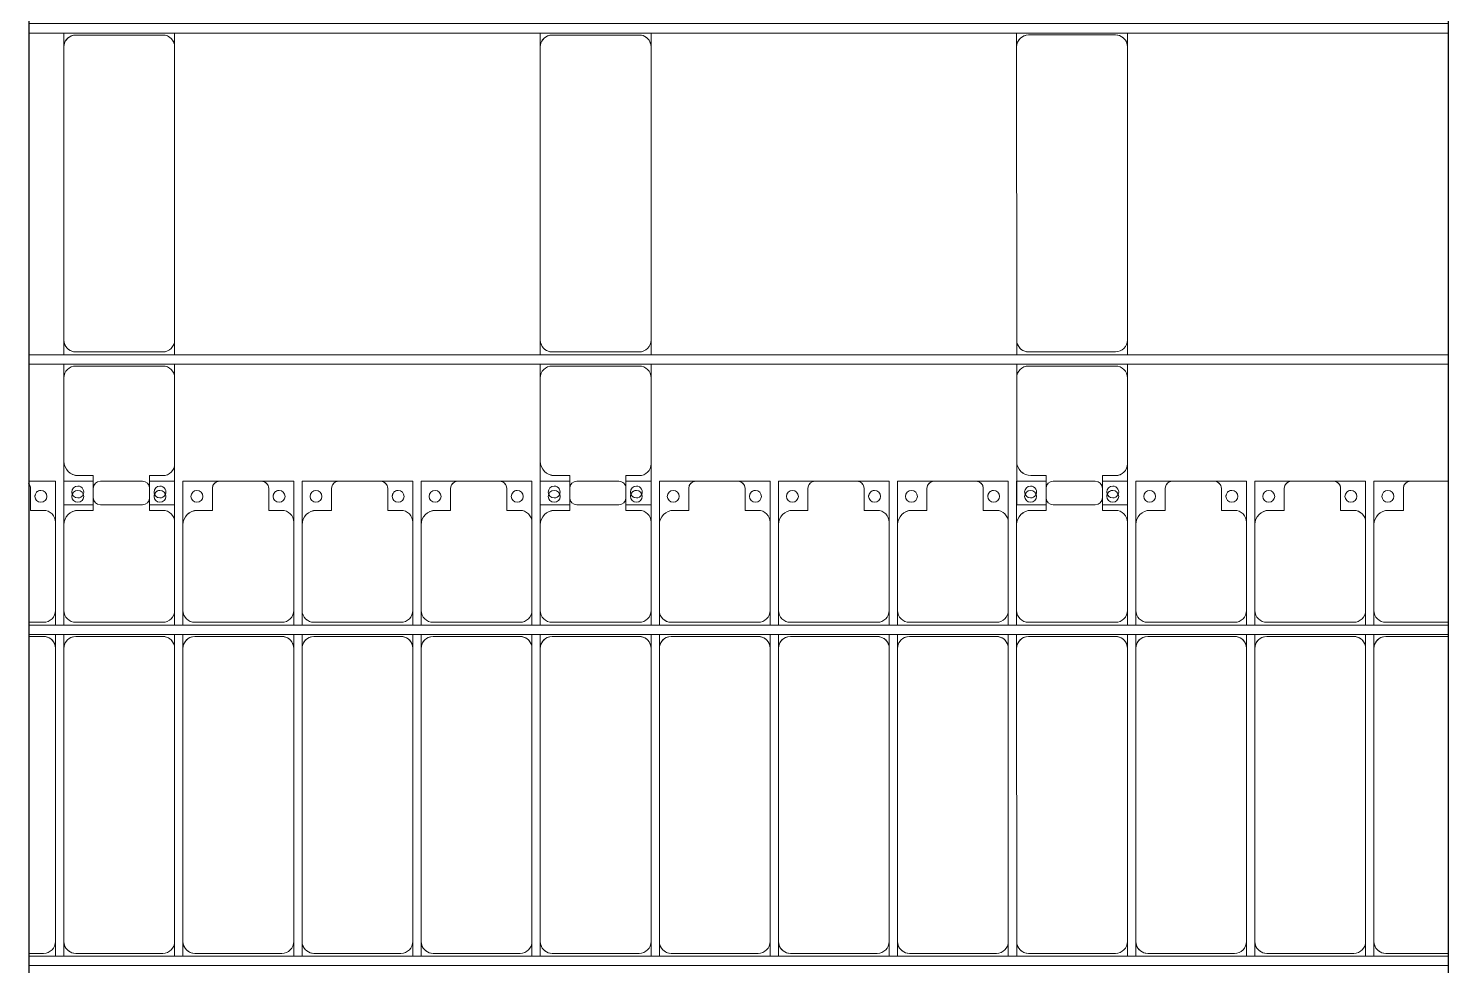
# Model space of a CAD drawing. Header units: millimetres. Extents: x -496478 to -186190, y -204059 to -87354.
# Drawn here: x -311122 to -305160, y -170127 to -166192 of the extents above; entities that cross this region are included whole.
import ezdxf

# ---------------------------------------------------------------- set-up
doc = ezdxf.new("R2010")
doc.units = ezdxf.units.MM
for name, color, linetype, lineweight in [('A-DETL-MBND', 5, 'Continuous', 9), ('A-GENM', 13, 'Continuous', 9), ('S-BEAM', 12, 'Continuous', 9)]:
    doc.layers.add(name, color=color, linetype=linetype, lineweight=lineweight)

# ---------------------------------------------------------------- blocks, each defined once
blk = doc.blocks.new('Dải phao đi lại kèm đỡ invester - DẢI PHAO ĐI LẠI-18893-BỐ TRÍ KHUNG KẾT CẤU BÈ PIN 01')
at = {"layer": 'A-DETL-MBND', "color": 8}
for p, q in [((127611.5, 1312.2), (127723.4, 1312.2)), ((127723.4, 1312.2), (127611.5, 1312.2)), ((127723.4, 1312.2), (127723.4, 1139.7)), ((127758.4, 1312.2), (127881.8, 1312.2)), ((127758.4, 1129.7), (127758.4, 1312.2)), ((128088.2, 1312.2), (127911.8, 1312.2)), ((128118.2, 1312.2), (128223.4, 1312.2)), ((128223.4, 1312.2), (128223.4, 1139.7)), ((128258.4, 1312.2), (128411.8, 1312.2)), ((128258.4, 1129.7), (128258.4, 1312.2)), ((128411.8, 1312.2), (128258.4, 1312.2)), ((128588.2, 1312.2), (128411.8, 1312.2)), ((128588.2, 1312.2), (128723.4, 1312.2)), ((128723.4, 1312.2), (128588.2, 1312.2)), ((128723.4, 1312.2), (128723.4, 1139.7)), ((128758.4, 1312.2), (128911.8, 1312.2)), ((128758.4, 1129.7), (128758.4, 1312.2)), ((128911.8, 1312.2), (128758.4, 1312.2)), ((129088.2, 1312.2), (128911.8, 1312.2)), ((129088.2, 1312.2), (129223.4, 1312.2)), ((129223.4, 1312.2), (129088.2, 1312.2)), ((129223.4, 1312.2), (129223.4, 1139.7)), ((129258.4, 1312.2), (129411.8, 1312.2)), ((129258.4, 1129.7), (129258.4, 1312.2)), ((129411.8, 1312.2), (129258.4, 1312.2)), ((129588.2, 1312.2), (129411.8, 1312.2)), ((129588.2, 1312.2), (129723.4, 1312.2)), ((129723.4, 1312.2), (129588.2, 1312.2)), ((129723.4, 1312.2), (129723.4, 1139.7)), ((129758.4, 1312.2), (129881.8, 1312.2)), ((129758.4, 1129.7), (129758.4, 1312.2)), ((130088.2, 1312.2), (129911.8, 1312.2)), ((130118.2, 1312.2), (130223.4, 1312.2)), ((130223.4, 1312.2), (130223.4, 1139.7)), ((130258.4, 1312.2), (130411.8, 1312.2)), ((130258.4, 1129.7), (130258.4, 1312.2)), ((130411.8, 1312.2), (130258.4, 1312.2)), ((130588.2, 1312.2), (130411.8, 1312.2)), ((130588.2, 1312.2), (130723.4, 1312.2)), ((130723.4, 1312.2), (130588.2, 1312.2)), ((130723.4, 1312.2), (130723.4, 1139.7)), ((130758.4, 1312.2), (130911.8, 1312.2)), ((130758.4, 1129.7), (130758.4, 1312.2)), ((130911.8, 1312.2), (130758.4, 1312.2)), ((131088.2, 1312.2), (130911.8, 1312.2)), ((131088.2, 1312.2), (131223.4, 1312.2)), ((131220.2, 1312.2), (131088.2, 1312.2)), ((131223.4, 1312.2), (131223.4, 1139.7)), ((131258.4, 1312.2), (131411.8, 1312.2)), ((131258.4, 1129.7), (131258.4, 1312.2)), ((131411.8, 1312.2), (131258.4, 1312.2)), ((131588.2, 1312.2), (131411.8, 1312.2)), ((131588.2, 1312.2), (131723.4, 1312.2)), ((131723.4, 1312.2), (131588.2, 1312.2)), ((131723.4, 1312.2), (131723.4, 1139.7)), ((131758.4, 1312.2), (131881.8, 1312.2)), ((131758.4, 1129.7), (131758.4, 1312.2)), ((132088.2, 1312.2), (131911.8, 1312.2)), ((132118.2, 1312.2), (132223.4, 1312.2)), ((132223.4, 1312.2), (132223.4, 1139.7)), ((132258.4, 1312.2), (132411.8, 1312.2)), ((132258.4, 1129.7), (132258.4, 1312.2)), ((132411.8, 1312.2), (132258.4, 1312.2)), ((132588.2, 1312.2), (132411.8, 1312.2)), ((132588.2, 1312.2), (132723.4, 1312.2)), ((132723.4, 1312.2), (132588.2, 1312.2)), ((132723.4, 1312.2), (132723.4, 1139.7)), ((132758.4, 1312.2), (132911.8, 1312.2)), ((132758.4, 1129.7), (132758.4, 1312.2)), ((132911.8, 1312.2), (132758.4, 1312.2)), ((133088.2, 1312.2), (132911.8, 1312.2)), ((133088.2, 1312.2), (133223.4, 1312.2)), ((133223.4, 1312.2), (133088.2, 1312.2)), ((133223.4, 1312.2), (133223.4, 1139.7)), ((133258.4, 1312.2), (133411.8, 1312.2)), ((133258.4, 1129.7), (133258.4, 1312.2)), ((133411.8, 1312.2), (133258.4, 1312.2)), ((133571.5, 1312.2), (133411.8, 1312.2)), ((127618.2, 1189.7), (127618.2, 1282.2)), ((127881.8, 1282.2), (127881.8, 1189.7)), ((128118.2, 1189.7), (128118.2, 1282.2)), ((128381.8, 1282.2), (128381.8, 1189.7)), ((128618.2, 1189.7), (128618.2, 1282.2)), ((128881.8, 1282.2), (128881.8, 1189.7)), ((129118.2, 1189.7), (129118.2, 1282.2)), ((129381.8, 1282.2), (129381.8, 1189.7)), ((129618.2, 1189.7), (129618.2, 1282.2)), ((129881.8, 1282.2), (129881.8, 1189.7)), ((130118.2, 1189.7), (130118.2, 1282.2)), ((130381.8, 1282.2), (130381.8, 1189.7)), ((130618.2, 1189.7), (130618.2, 1282.2)), ((130881.8, 1282.2), (130881.8, 1189.7)), ((131118.2, 1189.7), (131118.2, 1282.2)), ((131381.8, 1282.2), (131381.8, 1189.7)), ((131618.2, 1189.7), (131618.2, 1282.2)), ((131881.8, 1282.2), (131881.8, 1189.7)), ((132118.2, 1189.7), (132118.2, 1282.2)), ((132381.8, 1282.2), (132381.8, 1189.7)), ((132618.2, 1189.7), (132618.2, 1282.2)), ((132881.8, 1282.2), (132881.8, 1189.7)), ((133118.2, 1189.7), (133118.2, 1282.2)), ((133381.8, 1282.2), (133381.8, 1189.7)), ((127673.4, 1189.7), (127618.2, 1189.7)), ((127723.4, 769.7), (127723.4, 1139.7)), ((127881.8, 1189.7), (127818.4, 1189.7)), ((128173.4, 1189.7), (128118.2, 1189.7)), ((128223.4, 769.7), (128223.4, 1139.7)), ((128381.8, 1189.7), (128318.4, 1189.7)), ((128673.4, 1189.7), (128618.2, 1189.7)), ((128723.4, 769.7), (128723.4, 1139.7)), ((128881.8, 1189.7), (128818.4, 1189.7)), ((129173.4, 1189.7), (129118.2, 1189.7)), ((129223.4, 769.7), (129223.4, 1139.7)), ((129381.8, 1189.7), (129318.4, 1189.7)), ((129673.4, 1189.7), (129618.2, 1189.7)), ((129723.4, 769.7), (129723.4, 1139.7)), ((129881.8, 1189.7), (129818.4, 1189.7)), ((130173.4, 1189.7), (130118.2, 1189.7)), ((130223.4, 769.7), (130223.4, 1139.7)), ((130381.8, 1189.7), (130318.4, 1189.7)), ((130673.4, 1189.7), (130618.2, 1189.7)), ((130723.4, 769.7), (130723.4, 1139.7)), ((130881.8, 1189.7), (130818.4, 1189.7)), ((131173.4, 1189.7), (131118.2, 1189.7)), ((131223.4, 769.7), (131223.4, 1139.7)), ((131381.8, 1189.7), (131318.4, 1189.7)), ((131673.4, 1189.7), (131618.2, 1189.7)), ((131723.4, 769.7), (131723.4, 1139.7)), ((131881.8, 1189.7), (131818.4, 1189.7)), ((132173.4, 1189.7), (132118.2, 1189.7)), ((132223.4, 769.7), (132223.4, 1139.7)), ((132381.8, 1189.7), (132318.4, 1189.7)), ((132673.4, 1189.7), (132618.2, 1189.7)), ((132723.4, 769.7), (132723.4, 1139.7)), ((132881.8, 1189.7), (132818.4, 1189.7)), ((133173.4, 1189.7), (133118.2, 1189.7)), ((133223.4, 769.7), (133223.4, 1139.7)), ((133381.8, 1189.7), (133318.4, 1189.7)), ((127758.4, 1129.7), (127758.4, 769.7)), ((128258.4, 1129.7), (128258.4, 769.7)), ((128758.4, 1129.7), (128758.4, 769.7)), ((129258.4, 1129.7), (129258.4, 769.7)), ((129758.4, 1129.7), (129758.4, 769.7)), ((130258.4, 1129.7), (130258.4, 769.7)), ((130758.4, 1129.7), (130758.4, 769.7)), ((131258.4, 1129.7), (131258.4, 769.7)), ((131758.4, 1129.7), (131758.4, 769.7)), ((132258.4, 1129.7), (132258.4, 769.7)), ((132758.4, 1129.7), (132758.4, 769.7)), ((133258.4, 1129.7), (133258.4, 769.7)), ((127611.5, 719.7), (127673.4, 719.7)), ((127723.4, 769.7), (127723.4, 708)), ((127758.4, 708), (127758.4, 769.7)), ((127808.4, 719.7), (128173.4, 719.7)), ((128223.4, 769.7), (128223.4, 708)), ((128258.4, 708), (128258.4, 769.7)), ((128308.4, 719.7), (128673.4, 719.7)), ((128723.4, 769.7), (128723.4, 708)), ((128758.4, 708), (128758.4, 769.7)), ((128808.4, 719.7), (129173.4, 719.7)), ((129223.4, 769.7), (129223.4, 708)), ((129258.4, 708), (129258.4, 769.7)), ((129308.4, 719.7), (129673.4, 719.7)), ((129723.4, 769.7), (129723.4, 708)), ((129758.4, 708), (129758.4, 769.7)), ((129808.4, 719.7), (130173.4, 719.7)), ((130223.4, 769.7), (130223.4, 708)), ((130258.4, 708), (130258.4, 769.7)), ((130308.4, 719.7), (130673.4, 719.7)), ((130723.4, 769.7), (130723.4, 708)), ((130758.4, 708), (130758.4, 769.7)), ((130808.4, 719.7), (131173.4, 719.7)), ((131223.4, 769.7), (131223.4, 708)), ((131258.4, 708), (131258.4, 769.7)), ((131308.4, 719.7), (131673.4, 719.7)), ((131723.4, 769.7), (131723.4, 708)), ((131758.4, 708), (131758.4, 769.7)), ((131808.4, 719.7), (132173.4, 719.7)), ((132223.4, 769.7), (132223.4, 708)), ((132258.4, 708), (132258.4, 769.7)), ((132308.4, 719.7), (132673.4, 719.7)), ((132723.4, 769.7), (132723.4, 708)), ((132758.4, 708), (132758.4, 769.7)), ((132808.4, 719.7), (133173.4, 719.7)), ((133223.4, 769.7), (133223.4, 708)), ((133258.4, 708), (133258.4, 769.7)), ((133308.4, 719.7), (133571.5, 719.7)), ((127673.4, 660.3), (127611.5, 660.3)), ((127723.4, 668), (127723.4, 610.3)), ((127758.4, 610.3), (127758.4, 668)), ((128173.4, 660.3), (127808.4, 660.3)), ((128223.4, 668), (128223.4, 610.3)), ((128258.4, 610.3), (128258.4, 668)), ((128673.4, 660.3), (128308.4, 660.3)), ((128723.4, 668), (128723.4, 610.3)), ((128758.4, 610.3), (128758.4, 668)), ((129173.4, 660.3), (128808.4, 660.3)), ((129223.4, 668), (129223.4, 610.3)), ((129258.4, 610.3), (129258.4, 668)), ((129673.4, 660.3), (129308.4, 660.3)), ((129723.4, 668), (129723.4, 610.3)), ((129758.4, 610.3), (129758.4, 668)), ((130173.4, 660.3), (129808.4, 660.3)), ((130223.4, 668), (130223.4, 610.3)), ((130258.4, 610.3), (130258.4, 668)), ((130673.4, 660.3), (130308.4, 660.3)), ((130723.4, 668), (130723.4, 610.3)), ((130758.4, 610.3), (130758.4, 668)), ((131173.4, 660.3), (130808.4, 660.3)), ((131223.4, 668), (131223.4, 610.3)), ((131258.4, 610.3), (131258.4, 668)), ((131673.4, 660.3), (131308.4, 660.3)), ((131723.4, 668), (131723.4, 610.3)), ((131758.4, 610.3), (131758.4, 668)), ((132173.4, 660.3), (131808.4, 660.3)), ((132223.4, 668), (132223.4, 610.3)), ((132258.4, 610.3), (132258.4, 668)), ((132673.4, 660.3), (132308.4, 660.3)), ((132723.4, 668), (132723.4, 610.3)), ((132758.4, 610.3), (132758.4, 668)), ((133173.4, 660.3), (132808.4, 660.3)), ((133223.4, 668), (133223.4, 610.3)), ((133258.4, 610.3), (133258.4, 668)), ((133571.5, 660.3), (133308.4, 660.3)), ((127723.4, -620.3), (127723.4, 610.3)), ((127758.4, 610.3), (127758.4, -620.3)), ((128223.4, -620.3), (128223.4, 610.3)), ((128258.4, 610.3), (128258.4, -620.3)), ((128723.4, -620.3), (128723.4, 610.3)), ((128758.4, 610.3), (128758.4, -620.3)), ((129223.4, -620.3), (129223.4, 610.3)), ((129258.4, 610.3), (129258.4, -620.3)), ((129723.4, -620.3), (129723.4, 610.3)), ((129758.4, 610.3), (129758.4, -620.3)), ((130223.4, -620.3), (130223.4, 610.3)), ((130258.4, 610.3), (130258.4, -620.3)), ((130723.4, -620.3), (130723.4, 610.3)), ((130758.4, 610.3), (130758.4, -620.3)), ((131223.4, -620.3), (131223.4, 610.3)), ((131258.4, 610.3), (131258.4, -620.3)), ((131723.4, -620.3), (131723.4, 610.3)), ((131758.4, 610.3), (131758.4, -620.3)), ((132223.4, -620.3), (132223.4, 610.3)), ((132258.4, 610.3), (132258.4, -620.3)), ((132723.4, -620.3), (132723.4, 610.3)), ((132758.4, 610.3), (132758.4, -620.3)), ((133223.4, -620.3), (133223.4, 610.3)), ((133258.4, 610.3), (133258.4, -620.3)), ((127723.4, -620.3), (127723.4, -682)), ((127758.4, -682), (127758.4, -620.3)), ((128223.4, -620.3), (128223.4, -682)), ((128258.4, -682), (128258.4, -620.3)), ((128723.4, -620.3), (128723.4, -682)), ((128758.4, -682), (128758.4, -620.3)), ((129223.4, -620.3), (129223.4, -682)), ((129258.4, -682), (129258.4, -620.3)), ((129723.4, -620.3), (129723.4, -682)), ((129758.4, -682), (129758.4, -620.3)), ((130223.4, -620.3), (130223.4, -682)), ((130258.4, -682), (130258.4, -620.3)), ((130723.4, -620.3), (130723.4, -682)), ((130758.4, -682), (130758.4, -620.3)), ((131223.4, -620.3), (131223.4, -682)), ((131258.4, -682), (131258.4, -620.3)), ((131723.4, -620.3), (131723.4, -682)), ((131758.4, -682), (131758.4, -620.3)), ((132223.4, -620.3), (132223.4, -682)), ((132258.4, -682), (132258.4, -620.3)), ((132723.4, -620.3), (132723.4, -682)), ((132758.4, -682), (132758.4, -620.3)), ((133223.4, -620.3), (133223.4, -682)), ((133258.4, -682), (133258.4, -620.3)), ((127611.5, -670.3), (127673.4, -670.3)), ((127808.4, -670.3), (128173.4, -670.3)), ((128308.4, -670.3), (128673.4, -670.3)), ((128808.4, -670.3), (129173.4, -670.3)), ((129308.4, -670.3), (129673.4, -670.3)), ((129808.4, -670.3), (130173.4, -670.3)), ((130308.4, -670.3), (130673.4, -670.3)), ((130808.4, -670.3), (131173.4, -670.3)), ((131308.4, -670.3), (131673.4, -670.3)), ((131808.4, -670.3), (132173.4, -670.3)), ((132308.4, -670.3), (132673.4, -670.3)), ((132808.4, -670.3), (133173.4, -670.3)), ((133308.4, -670.3), (133571.5, -670.3))]:
    blk.add_line(p, q, dxfattribs=at)
for centre, radius, start, end in [((127911.8, 1282.2), 30, 90, 180), ((128088.2, 1282.2), 30, 0, 90), ((128411.8, 1282.2), 30, 90, 180), ((128411.8, 1282.2), 30, 90, 165), ((128411.8, 1282.2), 30, 90, 105), ((128411.8, 1282.2), 30, 90, 105), ((128588.2, 1282.2), 30, 360, 90), ((128588.2, 1282.2), 30, 75, 90), ((128588.2, 1282.2), 30, 15, 90), ((128588.2, 1282.2), 30, 75, 90), ((128911.8, 1282.2), 30, 90, 180), ((128911.8, 1282.2), 30, 90, 165), ((128911.8, 1282.2), 30, 90, 105), ((128911.8, 1282.2), 30, 90, 105), ((129088.2, 1282.2), 30, 360, 90), ((129088.2, 1282.2), 30, 75, 90), ((129088.2, 1282.2), 30, 15, 90), ((129088.2, 1282.2), 30, 75, 90), ((129411.8, 1282.2), 30, 90, 180), ((129411.8, 1282.2), 30, 90, 165), ((129411.8, 1282.2), 30, 90, 105), ((129411.8, 1282.2), 30, 90, 105), ((129588.2, 1282.2), 30, 0, 90), ((129588.2, 1282.2), 30, 75, 90), ((129588.2, 1282.2), 30, 15, 90), ((129588.2, 1282.2), 30, 75, 90), ((129911.8, 1282.2), 30, 90, 180), ((130088.2, 1282.2), 30, 360, 90), ((130411.8, 1282.2), 30, 90, 180), ((130411.8, 1282.2), 30, 90, 165), ((130411.8, 1282.2), 30, 90, 105), ((130411.8, 1282.2), 30, 90, 105), ((130588.2, 1282.2), 30, 0, 90), ((130588.2, 1282.2), 30, 75, 90), ((130588.2, 1282.2), 30, 15, 90), ((130588.2, 1282.2), 30, 75, 90), ((130911.8, 1282.2), 30, 90, 180), ((130911.8, 1282.2), 30, 90, 165), ((130911.8, 1282.2), 30, 90, 105), ((130911.8, 1282.2), 30, 90, 105), ((131088.2, 1282.2), 30, 0, 90), ((131088.2, 1282.2), 30, 75, 90), ((131088.2, 1282.2), 30, 15, 90), ((131088.2, 1282.2), 30, 75, 90), ((131411.8, 1282.2), 30, 90, 180), ((131411.8, 1282.2), 30, 90, 165), ((131411.8, 1282.2), 30, 90, 105), ((131411.8, 1282.2), 30, 90, 105), ((131588.2, 1282.2), 30, 0, 90), ((131588.2, 1282.2), 30, 75, 90), ((131588.2, 1282.2), 30, 15, 90), ((131588.2, 1282.2), 30, 75, 90), ((131911.8, 1282.2), 30, 90, 180), ((132088.2, 1282.2), 30, 0, 90), ((132411.8, 1282.2), 30, 90, 180), ((132411.8, 1282.2), 30, 90, 165), ((132411.8, 1282.2), 30, 90, 105), ((132411.8, 1282.2), 30, 90, 105), ((132588.2, 1282.2), 30, 360, 90), ((132588.2, 1282.2), 30, 75, 90), ((132588.2, 1282.2), 30, 15, 90), ((132588.2, 1282.2), 30, 75, 90), ((132911.8, 1282.2), 30, 90, 180), ((132911.8, 1282.2), 30, 90, 165), ((132911.8, 1282.2), 30, 90, 105), ((132911.8, 1282.2), 30, 90, 105), ((133088.2, 1282.2), 30, 360, 90), ((133088.2, 1282.2), 30, 75, 90), ((133088.2, 1282.2), 30, 15, 90), ((133088.2, 1282.2), 30, 75, 90), ((133411.8, 1282.2), 30, 90, 180), ((133411.8, 1282.2), 30, 90, 165), ((133411.8, 1282.2), 30, 90, 105), ((133411.8, 1282.2), 30, 90, 105), ((127588.2, 1282.2), 30, 360, 45), ((127588.2, 1282.2), 30, 15, 45), ((127661.8, 1248.6), 25, 90, 270), ((127661.8, 1248.6), 25, 150, 180), ((127661.8, 1248.6), 25, 120, 135), ((127661.8, 1248.6), 25, 90, 105), ((127661.8, 1248.6), 25, 270, 90), ((127816.8, 1248.6), 25, 90, 270), ((127816.8, 1248.6), 25, 270, 90), ((128161.8, 1248.6), 25, 90, 270), ((128161.8, 1248.6), 25, 150, 180), ((128161.8, 1248.6), 25, 120, 135), ((128161.8, 1248.6), 25, 90, 105), ((128161.8, 1248.6), 25, 270, 90), ((128316.8, 1248.6), 25, 90, 270), ((128316.8, 1248.6), 25, 270, 90), ((128661.8, 1248.6), 25, 90, 270), ((128661.8, 1248.6), 25, 150, 180), ((128661.8, 1248.6), 25, 120, 135), ((128661.8, 1248.6), 25, 90, 105), ((128661.8, 1248.6), 25, 270, 90), ((128816.8, 1248.6), 25, 90, 270), ((128816.8, 1248.6), 25, 270, 90), ((129161.8, 1248.6), 25, 90, 270), ((129161.8, 1248.6), 25, 150, 180), ((129161.8, 1248.6), 25, 120, 135), ((129161.8, 1248.6), 25, 90, 105), ((129161.8, 1248.6), 25, 270, 90), ((129316.8, 1248.6), 25, 90, 270), ((129316.8, 1248.6), 25, 270, 90), ((129661.8, 1248.6), 25, 90, 270), ((129661.8, 1248.6), 25, 150, 180), ((129661.8, 1248.6), 25, 120, 135), ((129661.8, 1248.6), 25, 90, 105), ((129661.8, 1248.6), 25, 270, 90), ((129816.8, 1248.6), 25, 90, 270), ((129816.8, 1248.6), 25, 270, 90), ((130161.8, 1248.6), 25, 90, 270), ((130161.8, 1248.6), 25, 150, 180), ((130161.8, 1248.6), 25, 120, 135), ((130161.8, 1248.6), 25, 90, 105), ((130161.8, 1248.6), 25, 270, 90), ((130316.8, 1248.6), 25, 90, 270), ((130316.8, 1248.6), 25, 270, 90), ((130661.8, 1248.6), 25, 90, 270), ((130661.8, 1248.6), 25, 150, 180), ((130661.8, 1248.6), 25, 120, 135), ((130661.8, 1248.6), 25, 90, 105), ((130661.8, 1248.6), 25, 270, 90), ((130816.8, 1248.6), 25, 90, 270), ((130816.8, 1248.6), 25, 270, 90), ((131161.8, 1248.6), 25, 90, 270), ((131161.8, 1248.6), 25, 150, 180), ((131161.8, 1248.6), 25, 120, 135), ((131161.8, 1248.6), 25, 90, 105), ((131161.8, 1248.6), 25, 270, 90), ((131316.8, 1248.6), 25, 90, 270), ((131316.8, 1248.6), 25, 270, 90), ((131661.8, 1248.6), 25, 90, 270), ((131661.8, 1248.6), 25, 150, 180), ((131661.8, 1248.6), 25, 120, 135), ((131661.8, 1248.6), 25, 90, 105), ((131661.8, 1248.6), 25, 270, 90), ((131816.8, 1248.6), 25, 90, 270), ((131816.8, 1248.6), 25, 270, 90), ((132161.8, 1248.6), 25, 90, 270), ((132161.8, 1248.6), 25, 150, 180), ((132161.8, 1248.6), 25, 120, 135), ((132161.8, 1248.6), 25, 90, 105), ((132161.8, 1248.6), 25, 270, 90), ((132316.8, 1248.6), 25, 90, 270), ((132316.8, 1248.6), 25, 270, 90), ((132661.8, 1248.6), 25, 90, 270), ((132661.8, 1248.6), 25, 150, 180), ((132661.8, 1248.6), 25, 120, 135), ((132661.8, 1248.6), 25, 90, 105), ((132661.8, 1248.6), 25, 270, 90), ((132816.8, 1248.6), 25, 90, 270), ((132816.8, 1248.6), 25, 270, 90), ((133161.8, 1248.6), 25, 90, 270), ((133161.8, 1248.6), 25, 150, 180), ((133161.8, 1248.6), 25, 120, 135), ((133161.8, 1248.6), 25, 90, 105), ((133161.8, 1248.6), 25, 270, 90), ((133316.8, 1248.6), 25, 90, 270), ((133316.8, 1248.6), 25, 270, 90), ((127673.4, 1139.7), 50, 360, 90), ((127673.4, 1139.7), 50, 45, 90), ((127818.4, 1129.7), 60, 90, 180), ((127818.4, 1129.7), 60, 90, 135), ((128173.4, 1139.7), 50, 0, 90), ((128173.4, 1139.7), 50, 45, 90), ((128318.4, 1129.7), 60, 90, 180), ((128318.4, 1129.7), 60, 90, 135), ((128673.4, 1139.7), 50, 0, 90), ((128673.4, 1139.7), 50, 45, 90), ((128818.4, 1129.7), 60, 90, 180), ((128818.4, 1129.7), 60, 90, 135), ((129173.4, 1139.7), 50, 360, 90), ((129173.4, 1139.7), 50, 45, 90), ((129318.4, 1129.7), 60, 90, 180), ((129318.4, 1129.7), 60, 90, 135), ((129673.4, 1139.7), 50, 360, 90), ((129673.4, 1139.7), 50, 45, 90), ((129818.4, 1129.7), 60, 90, 180), ((129818.4, 1129.7), 60, 90, 135), ((130173.4, 1139.7), 50, 0, 90), ((130173.4, 1139.7), 50, 45, 90), ((130318.4, 1129.7), 60, 90, 180), ((130318.4, 1129.7), 60, 90, 135), ((130673.4, 1139.7), 50, 360, 90), ((130673.4, 1139.7), 50, 45, 90), ((130818.4, 1129.7), 60, 90, 180), ((130818.4, 1129.7), 60, 90, 135), ((131173.4, 1139.7), 50, 360, 90), ((131173.4, 1139.7), 50, 45, 90), ((131318.4, 1129.7), 60, 90, 180), ((131318.4, 1129.7), 60, 90, 135), ((131673.4, 1139.7), 50, 360, 90), ((131673.4, 1139.7), 50, 45, 90), ((131818.4, 1129.7), 60, 90, 180), ((131818.4, 1129.7), 60, 90, 135), ((132173.4, 1139.7), 50, 360, 90), ((132173.4, 1139.7), 50, 45, 90), ((132318.4, 1129.7), 60, 90, 180), ((132318.4, 1129.7), 60, 90, 135), ((132673.4, 1139.7), 50, 360, 90), ((132673.4, 1139.7), 50, 45, 90), ((132818.4, 1129.7), 60, 90, 180), ((132818.4, 1129.7), 60, 90, 135), ((133173.4, 1139.7), 50, 0, 90), ((133173.4, 1139.7), 50, 45, 90), ((133318.4, 1129.7), 60, 90, 180), ((133318.4, 1129.7), 60, 90, 135), ((127673.4, 769.7), 50, 270, 0), ((127673.4, 769.7), 50, 270, 315), ((127808.4, 769.7), 50, 180, 270), ((127808.4, 769.7), 50, 225, 270), ((128173.4, 769.7), 50, 270, 0), ((128173.4, 769.7), 50, 270, 315), ((128308.4, 769.7), 50, 180, 270), ((128308.4, 769.7), 50, 225, 270), ((128673.4, 769.7), 50, 270, 0), ((128673.4, 769.7), 50, 270, 315), ((128808.4, 769.7), 50, 180, 270), ((128808.4, 769.7), 50, 225, 270), ((129173.4, 769.7), 50, 270, 0), ((129173.4, 769.7), 50, 270, 315), ((129308.4, 769.7), 50, 180, 270), ((129308.4, 769.7), 50, 225, 270), ((129673.4, 769.7), 50, 270, 0), ((129673.4, 769.7), 50, 270, 315), ((129808.4, 769.7), 50, 180, 270), ((129808.4, 769.7), 50, 225, 270), ((130173.4, 769.7), 50, 270, 0), ((130173.4, 769.7), 50, 270, 315), ((130308.4, 769.7), 50, 180, 270), ((130308.4, 769.7), 50, 225, 270), ((130673.4, 769.7), 50, 270, 360), ((130673.4, 769.7), 50, 270, 315), ((130808.4, 769.7), 50, 180, 270), ((130808.4, 769.7), 50, 225, 270), ((131173.4, 769.7), 50, 270, 360), ((131173.4, 769.7), 50, 270, 315), ((131308.4, 769.7), 50, 180, 270), ((131308.4, 769.7), 50, 225, 270), ((131673.4, 769.7), 50, 270, 0), ((131673.4, 769.7), 50, 270, 315), ((131808.4, 769.7), 50, 180, 270), ((131808.4, 769.7), 50, 225, 270), ((132173.4, 769.7), 50, 270, 0), ((132173.4, 769.7), 50, 270, 315), ((132308.4, 769.7), 50, 180, 270), ((132308.4, 769.7), 50, 225, 270), ((132673.4, 769.7), 50, 270, 360), ((132673.4, 769.7), 50, 270, 315), ((132808.4, 769.7), 50, 180, 270), ((132808.4, 769.7), 50, 225, 270), ((133173.4, 769.7), 50, 270, 0), ((133173.4, 769.7), 50, 270, 315), ((133308.4, 769.7), 50, 180, 270), ((133308.4, 769.7), 50, 225, 270), ((127673.4, 610.3), 50, 0, 90), ((127673.4, 610.3), 50, 15, 90), ((127808.4, 610.3), 50, 90, 180), ((127808.4, 610.3), 50, 105, 180), ((128173.4, 610.3), 50, 0, 90), ((128173.4, 610.3), 50, 15, 90), ((128308.4, 610.3), 50, 90, 180), ((128308.4, 610.3), 50, 105, 180), ((128673.4, 610.3), 50, 360, 90), ((128673.4, 610.3), 50, 15, 90), ((128808.4, 610.3), 50, 90, 180), ((128808.4, 610.3), 50, 105, 180), ((129173.4, 610.3), 50, 0, 90), ((129173.4, 610.3), 50, 15, 90), ((129308.4, 610.3), 50, 90, 180), ((129308.4, 610.3), 50, 105, 180), ((129673.4, 610.3), 50, 0, 90), ((129673.4, 610.3), 50, 15, 90), ((129808.4, 610.3), 50, 90, 180), ((129808.4, 610.3), 50, 105, 180), ((130173.4, 610.3), 50, 360, 90), ((130173.4, 610.3), 50, 15, 90), ((130308.4, 610.3), 50, 90, 180), ((130308.4, 610.3), 50, 105, 180), ((130673.4, 610.3), 50, 0, 90), ((130673.4, 610.3), 50, 15, 90), ((130808.4, 610.3), 50, 90, 180), ((130808.4, 610.3), 50, 105, 180), ((131173.4, 610.3), 50, 360, 90), ((131173.4, 610.3), 50, 19.6961, 90), ((131308.4, 610.3), 50, 90, 180), ((131308.4, 610.3), 50, 105, 180), ((131673.4, 610.3), 50, 360, 90), ((131673.4, 610.3), 50, 15, 90), ((131808.4, 610.3), 50, 90, 180), ((131808.4, 610.3), 50, 105, 180), ((132173.4, 610.3), 50, 360, 90), ((132173.4, 610.3), 50, 15, 90), ((132308.4, 610.3), 50, 90, 180), ((132308.4, 610.3), 50, 105, 180), ((132673.4, 610.3), 50, 0, 90), ((132673.4, 610.3), 50, 15, 90), ((132808.4, 610.3), 50, 90, 180), ((132808.4, 610.3), 50, 105, 180), ((133173.4, 610.3), 50, 360, 90), ((133173.4, 610.3), 50, 15, 90), ((133308.4, 610.3), 50, 90, 180), ((133308.4, 610.3), 50, 105, 180), ((127673.4, -620.3), 50, 270, 360), ((127673.4, -620.3), 50, 270, 360), ((127808.4, -620.3), 50, 180, 270), ((127808.4, -620.3), 50, 195, 270), ((128173.4, -620.3), 50, 270, 360), ((128173.4, -620.3), 50, 270, 360), ((128308.4, -620.3), 50, 180, 270), ((128308.4, -620.3), 50, 195, 270), ((128673.4, -620.3), 50, 270, 0), ((128673.4, -620.3), 50, 270, 0), ((128808.4, -620.3), 50, 180, 270), ((128808.4, -620.3), 50, 195, 270), ((129173.4, -620.3), 50, 270, 360), ((129173.4, -620.3), 50, 270, 360), ((129308.4, -620.3), 50, 180, 270), ((129308.4, -620.3), 50, 195, 270), ((129673.4, -620.3), 50, 270, 360), ((129673.4, -620.3), 50, 270, 360), ((129808.4, -620.3), 50, 180, 270), ((129808.4, -620.3), 50, 195, 270), ((130173.4, -620.3), 50, 270, 360), ((130173.4, -620.3), 50, 270, 360), ((130308.4, -620.3), 50, 180, 270), ((130308.4, -620.3), 50, 195, 270), ((130673.4, -620.3), 50, 270, 360), ((130673.4, -620.3), 50, 270, 360), ((130808.4, -620.3), 50, 180, 270), ((130808.4, -620.3), 50, 195, 270), ((131173.4, -620.3), 50, 270, 360), ((131173.4, -620.3), 50, 270, 360), ((131308.4, -620.3), 50, 180, 270), ((131308.4, -620.3), 50, 195, 270), ((131673.4, -620.3), 50, 270, 360), ((131673.4, -620.3), 50, 270, 360), ((131808.4, -620.3), 50, 180, 270), ((131808.4, -620.3), 50, 195, 270), ((132173.4, -620.3), 50, 270, 360), ((132173.4, -620.3), 50, 270, 360), ((132308.4, -620.3), 50, 180, 270), ((132308.4, -620.3), 50, 195, 270), ((132673.4, -620.3), 50, 270, 0), ((132673.4, -620.3), 50, 270, 0), ((132808.4, -620.3), 50, 180, 270), ((132808.4, -620.3), 50, 195, 270), ((133173.4, -620.3), 50, 270, 360), ((133173.4, -620.3), 50, 270, 360), ((133308.4, -620.3), 50, 180, 270), ((133308.4, -620.3), 50, 195, 270)]:
    blk.add_arc(centre, radius, start, end, dxfattribs=at)
blk = doc.blocks.new('Dai phao do pin - DẢI PHAO ĐỠ PIN-V65-BỐ TRÍ KHUNG KẾT CẤU BÈ PIN 01')
at = {"layer": 'A-DETL-MBND', "color": 8}
for p, q in [((-1312.2, 241.6), (-1129.7, 241.6)), ((-1312.2, 118.2), (-1312.2, 241.6)), ((-779.7, 241.6), (-1129.7, 241.6)), ((-779.7, 241.6), (-722, 241.6)), ((-682, 241.6), (-620.3, 241.6)), ((610.3, 241.6), (-620.3, 241.6)), ((610.3, 241.6), (668, 241.6)), ((-1189.7, 181.6), (-1189.7, 118.2)), ((-729.7, -173.4), (-729.7, 191.6)), ((-670.3, 191.6), (-670.3, -173.4)), ((660.3, -173.4), (660.3, 191.6)), ((-1312.2, 88.2), (-1312.2, -88.2)), ((-1189.7, 118.2), (-1282.2, 118.2)), ((-1312.2, -223.4), (-1312.2, -118.2)), ((-1282.2, -118.2), (-1189.7, -118.2)), ((-1189.7, -118.2), (-1189.7, -173.4)), ((-1139.7, -223.4), (-1312.2, -223.4)), ((-1139.7, -223.4), (-779.7, -223.4)), ((-722, -223.4), (-779.7, -223.4)), ((-620.3, -223.4), (-682, -223.4)), ((-620.3, -223.4), (610.3, -223.4)), ((668, -223.4), (610.3, -223.4))]:
    blk.add_line(p, q, dxfattribs=at)
for centre, radius, start, end in [((-1129.7, 181.6), 60, 90, 180), ((-779.7, 191.6), 50, 360, 90), ((-620.3, 191.6), 50, 90, 180), ((-620.3, 191.6), 50, 105, 180), ((610.3, 191.6), 50, 360, 90), ((610.3, 191.6), 50, 15, 90), ((-1258.6, 183.2), 25, 0, 180), ((-1258.6, 183.2), 25, 180, 0), ((-1258.6, 183.2), 25, 180, 195), ((-1129.7, 181.6), 60, 135, 180), ((-779.7, 191.6), 50, 360, 45), ((-1282.2, 88.2), 30, 90, 180), ((-1282.2, -88.2), 30, 180, 270), ((-1258.6, -161.8), 25, 0, 180), ((-1258.6, -161.8), 25, 105, 180), ((-1258.6, -161.8), 25, 180, 0), ((-1139.7, -173.4), 50, 180, 270), ((-1139.7, -173.4), 50, 180, 225), ((-779.7, -173.4), 50, 270, 360), ((-779.7, -173.4), 50, 315, 360), ((-620.3, -173.4), 50, 180, 270), ((-620.3, -173.4), 50, 180, 270), ((610.3, -173.4), 50, 270, 360), ((610.3, -173.4), 50, 285, 360)]:
    blk.add_arc(centre, radius, start, end, dxfattribs=at)
blk = doc.blocks.new('Dai phao do pin - DẢI PHAO ĐỠ PIN-V66-BỐ TRÍ KHUNG KẾT CẤU BÈ PIN 01')
at = {"layer": 'A-DETL-MBND', "color": 8}
for p, q in [((-1312.2, 241.6), (-1129.7, 241.6)), ((-1312.2, 118.2), (-1312.2, 241.6)), ((-779.7, 241.6), (-1129.7, 241.6)), ((-779.7, 241.6), (-722, 241.6)), ((-682, 241.6), (-620.3, 241.6)), ((610.3, 241.6), (-620.3, 241.6)), ((610.3, 241.6), (668, 241.6)), ((-1189.7, 181.6), (-1189.7, 118.2)), ((-729.7, -173.4), (-729.7, 191.6)), ((-670.3, 191.6), (-670.3, -173.4)), ((660.3, -173.4), (660.3, 191.6)), ((-1312.2, 88.2), (-1312.2, -88.2)), ((-1189.7, 118.2), (-1282.2, 118.2)), ((-1312.2, -223.4), (-1312.2, -118.2)), ((-1282.2, -118.2), (-1189.7, -118.2)), ((-1189.7, -118.2), (-1189.7, -173.4)), ((-1139.7, -223.4), (-1312.2, -223.4)), ((-1139.7, -223.4), (-779.7, -223.4)), ((-722, -223.4), (-779.7, -223.4)), ((-620.3, -223.4), (-682, -223.4)), ((-620.3, -223.4), (610.3, -223.4)), ((668, -223.4), (610.3, -223.4))]:
    blk.add_line(p, q, dxfattribs=at)
for centre, radius, start, end in [((-1129.7, 181.6), 60, 90, 180), ((-779.7, 191.6), 50, 360, 90), ((-620.3, 191.6), 50, 90, 180), ((-620.3, 191.6), 50, 105, 180), ((610.3, 191.6), 50, 360, 90), ((610.3, 191.6), 50, 15, 90), ((-1258.6, 183.2), 25, 0, 180), ((-1258.6, 183.2), 25, 180, 0), ((-1258.6, 183.2), 25, 180, 195), ((-1129.7, 181.6), 60, 135, 180), ((-779.7, 191.6), 50, 360, 45), ((-1282.2, 88.2), 30, 90, 180), ((-1282.2, -88.2), 30, 180, 270), ((-1258.6, -161.8), 25, 0, 180), ((-1258.6, -161.8), 25, 105, 180), ((-1258.6, -161.8), 25, 180, 0), ((-1139.7, -173.4), 50, 180, 270), ((-1139.7, -173.4), 50, 180, 225), ((-779.7, -173.4), 50, 270, 360), ((-779.7, -173.4), 50, 315, 360), ((-620.3, -173.4), 50, 180, 270), ((-620.3, -173.4), 50, 180, 270), ((610.3, -173.4), 50, 270, 360), ((610.3, -173.4), 50, 285, 360)]:
    blk.add_arc(centre, radius, start, end, dxfattribs=at)
blk = doc.blocks.new('Dai phao do pin - DẢI PHAO ĐỠ PIN-V67-BỐ TRÍ KHUNG KẾT CẤU BÈ PIN 01')
at = {"layer": 'A-DETL-MBND', "color": 8}
for p, q in [((-1312.2, 241.6), (-1129.7, 241.6)), ((-1312.2, 118.2), (-1312.2, 241.6)), ((-779.7, 241.6), (-1129.7, 241.6)), ((-779.7, 241.6), (-722, 241.6)), ((-682, 241.6), (-620.3, 241.6)), ((610.3, 241.6), (-620.3, 241.6)), ((610.3, 241.6), (668, 241.6)), ((-1189.7, 181.6), (-1189.7, 118.2)), ((-729.7, -173.4), (-729.7, 191.6)), ((-670.3, 191.6), (-670.3, -173.4)), ((660.3, -173.4), (660.3, 191.6)), ((-1312.2, 88.2), (-1312.2, -88.2)), ((-1189.7, 118.2), (-1282.2, 118.2)), ((-1312.2, -223.4), (-1312.2, -118.2)), ((-1282.2, -118.2), (-1189.7, -118.2)), ((-1189.7, -118.2), (-1189.7, -173.4)), ((-1139.7, -223.4), (-1312.2, -223.4)), ((-1139.7, -223.4), (-779.7, -223.4)), ((-722, -223.4), (-779.7, -223.4)), ((-620.3, -223.4), (-682, -223.4)), ((-620.3, -223.4), (610.3, -223.4)), ((668, -223.4), (610.3, -223.4))]:
    blk.add_line(p, q, dxfattribs=at)
for centre, radius, start, end in [((-1129.7, 181.6), 60, 90, 180), ((-779.7, 191.6), 50, 360, 90), ((-620.3, 191.6), 50, 90, 180), ((-620.3, 191.6), 50, 105, 180), ((610.3, 191.6), 50, 360, 90), ((610.3, 191.6), 50, 15, 90), ((-1258.6, 183.2), 25, 0, 180), ((-1258.6, 183.2), 25, 180, 0), ((-1258.6, 183.2), 25, 180, 195), ((-1129.7, 181.6), 60, 135, 180), ((-779.7, 191.6), 50, 360, 45), ((-1282.2, 88.2), 30, 90, 180), ((-1282.2, -88.2), 30, 180, 270), ((-1258.6, -161.8), 25, 0, 180), ((-1258.6, -161.8), 25, 105, 180), ((-1258.6, -161.8), 25, 180, 0), ((-1139.7, -173.4), 50, 180, 270), ((-1139.7, -173.4), 50, 180, 225), ((-779.7, -173.4), 50, 270, 360), ((-779.7, -173.4), 50, 315, 360), ((-620.3, -173.4), 50, 180, 270), ((-620.3, -173.4), 50, 180, 270), ((610.3, -173.4), 50, 270, 360), ((610.3, -173.4), 50, 285, 360)]:
    blk.add_arc(centre, radius, start, end, dxfattribs=at)
blk = doc.blocks.new('Dầm C52 - Dầm C52-V86-BỐ TRÍ KHUNG KẾT CẤU BÈ PIN 01')
at = {"layer": 'S-BEAM', "color": 1}
for p, q in [((-84682.3, 20), (-78722.3, 20)), ((-78722.3, -20), (-84682.3, -20))]:
    blk.add_line(p, q, dxfattribs=at)
blk = doc.blocks.new('Dầm C52 - Hộp 40x60-24824-BỐ TRÍ KHUNG KẾT CẤU BÈ PIN 01')
at = {"layer": 'S-BEAM', "color": 3, "lineweight": 25}
for p, q in [((-47216, 20), (47216, 20)), ((47216, -20), (-47216, -20))]:
    blk.add_line(p, q, dxfattribs=at)
blk = doc.blocks.new('HOBANMONG_BEPIN 1_rvt-1-BỐ TRÍ KHUNG KẾT CẤU BÈ PIN 01')
at = {"layer": 'A-GENM', "lineweight": 9}
for name, p, rotation in [('Dai phao do pin - DẢI PHAO ĐỠ PIN-V65-BỐ TRÍ KHUNG KẾT CẤU BÈ PIN 01', (-310731.7, -166880), 90.00075860989342), ('Dai phao do pin - DẢI PHAO ĐỠ PIN-V66-BỐ TRÍ KHUNG KẾT CẤU BÈ PIN 01', (-308731.7, -166880), 90.00075860989342), ('Dai phao do pin - DẢI PHAO ĐỠ PIN-V67-BỐ TRÍ KHUNG KẾT CẤU BÈ PIN 01', (-306731.7, -166879.9), 90.00075860989342), ('Dải phao đi lại kèm đỡ invester - DẢI PHAO ĐI LẠI-18893-BỐ TRÍ KHUNG KẾT CẤU BÈ PIN 01', (-438731.7, -169407.1), 0.0007586099545854)]:
    blk.add_blockref(name, p, dxfattribs=dict(at, rotation=rotation))
at = {"layer": 'S-BEAM', "lineweight": 9}
for name, p, rotation in [('Dầm C52 - Hộp 40x60-24824-BỐ TRÍ KHUNG KẾT CẤU BÈ PIN 01', (-311140.6, -142498.2), 90.00075860989166), ('Dầm C52 - Hộp 40x60-24824-BỐ TRÍ KHUNG KẾT CẤU BÈ PIN 01', (-305140.6, -142498.1), 90.00075860989166), ('Dầm C52 - Dầm C52-V86-BỐ TRÍ KHUNG KẾT CẤU BÈ PIN 01', (-389842.6, -166193), 180.0007586094741), ('Dầm C52 - Dầm C52-V86-BỐ TRÍ KHUNG KẾT CẤU BÈ PIN 01', (-389842.6, -167583), 180.0007586094741), ('Dầm C52 - Dầm C52-V86-BỐ TRÍ KHUNG KẾT CẤU BÈ PIN 01', (-389842.6, -168718.4), 180.0007586094741), ('Dầm C52 - Dầm C52-V86-BỐ TRÍ KHUNG KẾT CẤU BÈ PIN 01', (-389842.5, -170108.4), 180.0007586094741)]:
    blk.add_blockref(name, p, dxfattribs=dict(at, rotation=rotation))

msp = doc.modelspace()

# ---------------------------------------------------------------- block references
at = {"lineweight": 5}
msp.add_blockref('HOBANMONG_BEPIN 1_rvt-1-BỐ TRÍ KHUNG KẾT CẤU BÈ PIN 01', (0, 0), dxfattribs=at)

doc.saveas('drawing.dxf')
